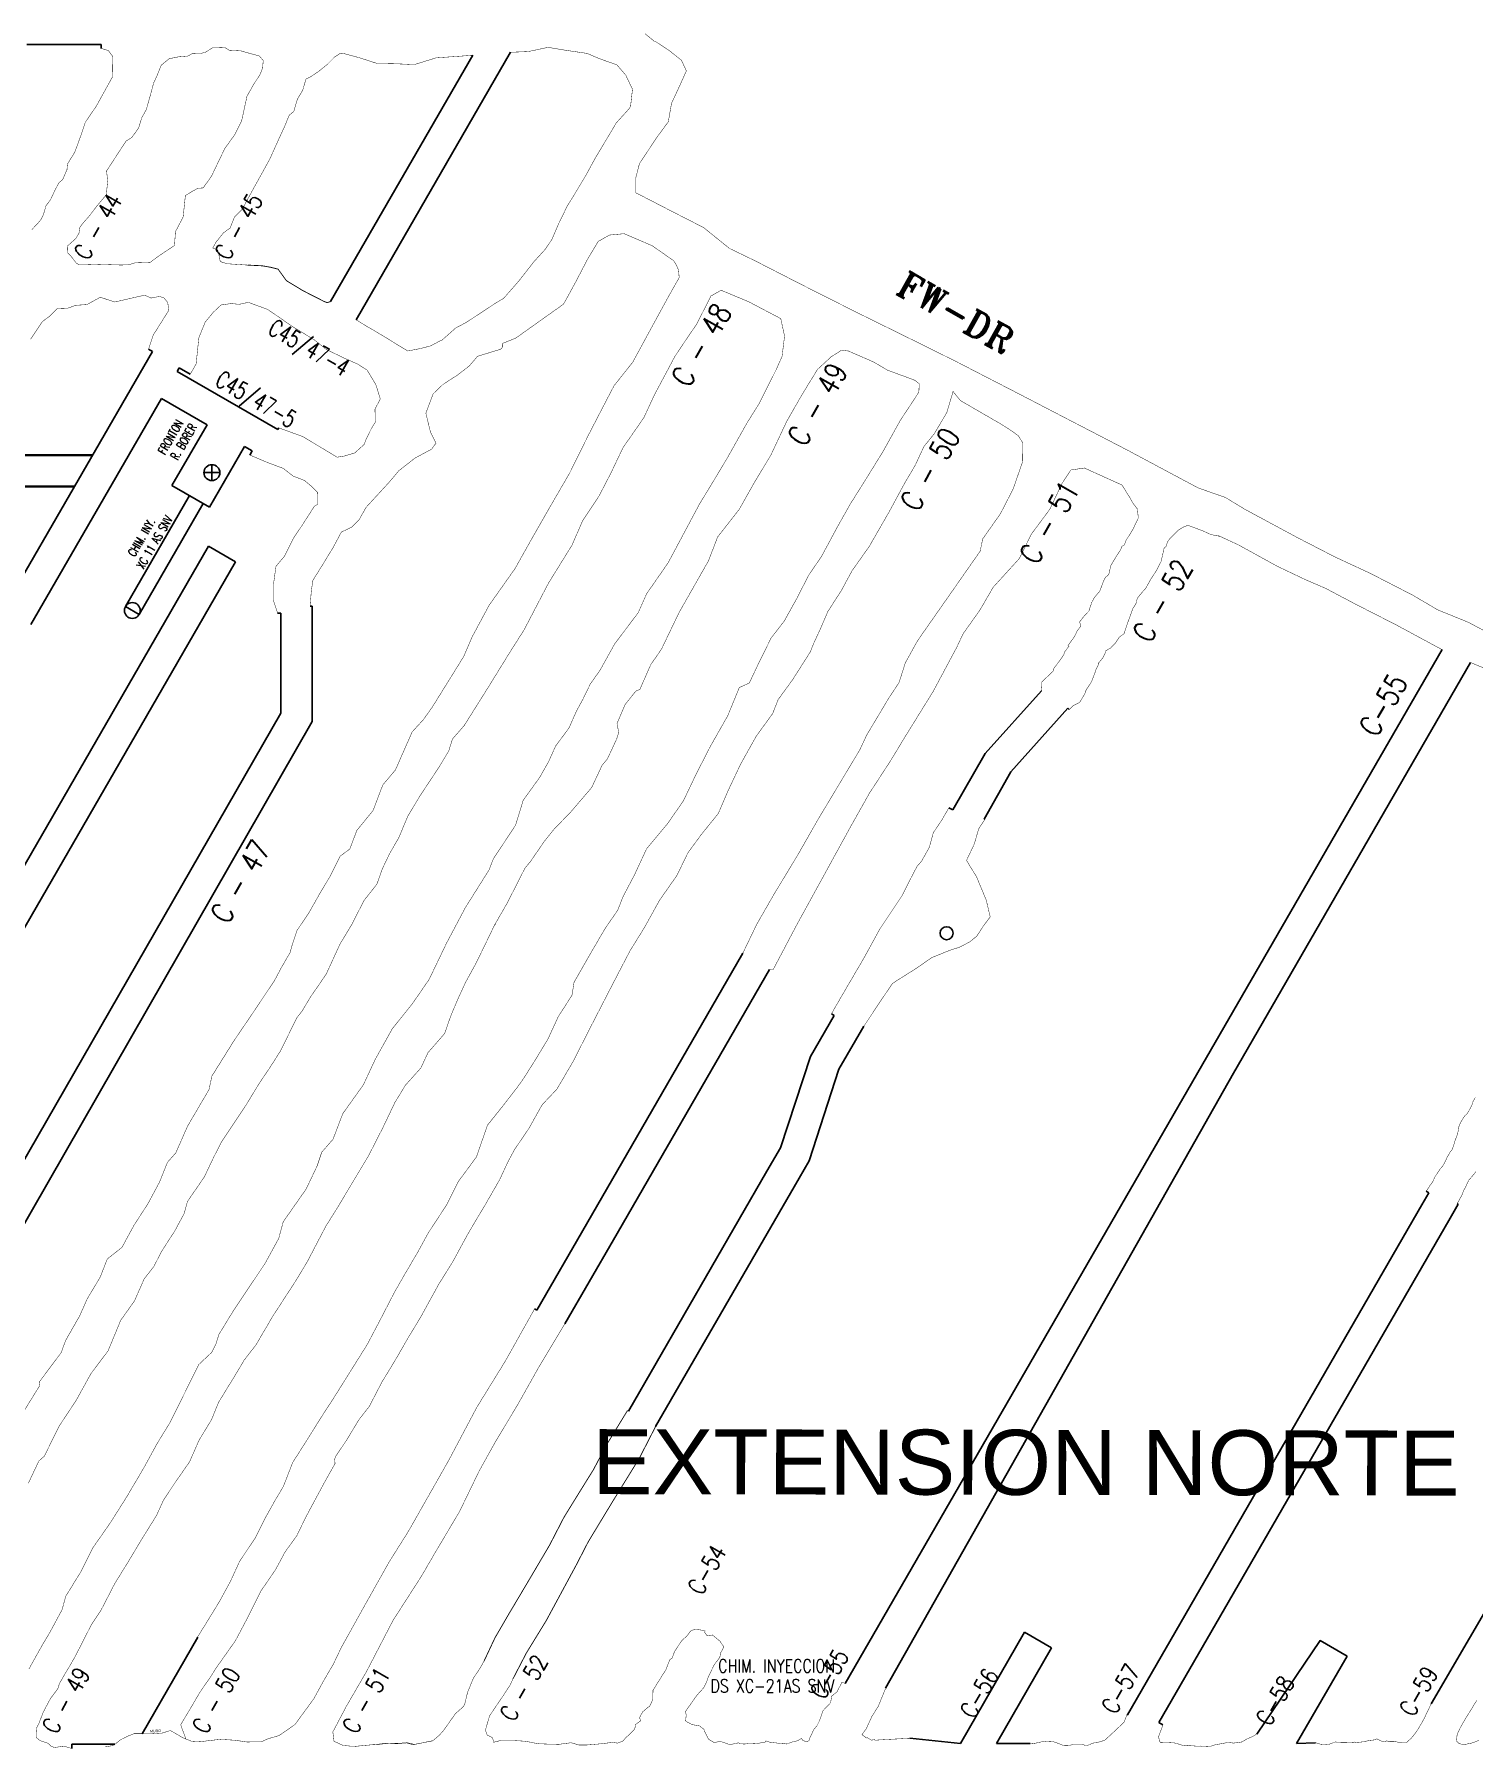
# Model space of a CAD drawing. Header units: millimetres. Extents: x -28 to 1943, y -5245 to 2752.
# Drawn here: x 1517.8 to 1684, y 2257.8 to 2455.7 of the extents above; entities that cross this region are included whole.
import ezdxf
from ezdxf.enums import TextEntityAlignment as Align

# ---------------------------------------------------------------- set-up
doc = ezdxf.new("R2010")
doc.units = ezdxf.units.MM
doc.linetypes.add('CONTINUA', pattern=[0])
doc.styles.add('ARIAL', font='arial.ttf')
doc.styles.add('ROMANS', font='romans.shx', dxfattribs={"width": 0.8})
doc.styles.add('ROMANT', font='romant.shx', dxfattribs={"height": 3})
doc.styles.get("Standard").update_dxf_attribs({"font": 'arial.ttf'})

msp = doc.modelspace()

# ---------------------------------------------------------------- linework, layer by layer
at = {"linetype": 'Continuous'}
for points in [[(1516.97, 2454.515), (1525.56, 2454.515)], [(1516.97, 2454.515), (1525.56, 2454.515)], [(1525.56, 2454.063), (1525.56, 2454.515)], [(1525.56, 2454.063), (1525.56, 2454.515)], [(1568.445, 2453.28), (1552.021, 2424.832)], [(1568.445, 2453.28), (1552.021, 2424.832)], [(1572.797, 2453.617), (1554.969, 2422.737)], [(1572.797, 2453.617), (1554.969, 2422.737)], [(1531.487, 2419.074), (1514.337, 2389.37)], [(1531.487, 2419.074), (1514.337, 2389.37)], [(1531.02, 2419.357), (1531.487, 2419.074)], [(1531.02, 2419.357), (1531.487, 2419.074)], [(1534.566, 2417.207), (1534.321, 2416.782)], [(1534.566, 2417.207), (1534.321, 2416.782)], [(1534.321, 2416.782), (1545.948, 2410.069)], [(1534.321, 2416.782), (1545.948, 2410.069)], [(1534.566, 2417.207), (1535.824, 2416.444)], [(1534.566, 2417.207), (1535.824, 2416.444)], [(1532.521, 2413.664), (1517.455, 2387.57)], [(1532.521, 2413.664), (1517.455, 2387.57)], [(1532.521, 2413.664), (1537.772, 2410.632)], [(1532.521, 2413.664), (1537.772, 2410.632)], [(1537.772, 2410.632), (1533.722, 2403.617)], [(1537.772, 2410.632), (1533.722, 2403.617)], [(1546.06, 2410.262), (1545.948, 2410.069)], [(1546.06, 2410.262), (1545.948, 2410.069)], [(1542.102, 2408.132), (1538.052, 2401.117)], [(1542.102, 2408.132), (1538.052, 2401.117)], [(1542.102, 2408.132), (1542.99, 2407.62)], [(1542.102, 2408.132), (1542.99, 2407.62)], [(1542.706, 2407.129), (1542.99, 2407.62)], [(1542.706, 2407.129), (1542.99, 2407.62)], [(1539.248, 2405.099), (1537.418, 2405.099)], [(1539.248, 2405.099), (1537.418, 2405.099)], [(1538.333, 2406.014), (1538.333, 2404.184)], [(1538.333, 2406.014), (1538.333, 2404.184)], [(1528.356, 2389.64), (1535.747, 2402.448)], [(1528.356, 2389.64), (1535.747, 2402.448)], [(1533.722, 2403.617), (1538.052, 2401.117)], [(1533.722, 2403.617), (1538.052, 2401.117)], [(1653.118, 2337.591), (1611.398, 2265.331)], [(1653.118, 2337.591), (1611.398, 2265.331)], [(1616.088, 2264.783), (1656.235, 2335.791)], [(1616.088, 2264.783), (1656.235, 2335.791)], [(1602.394, 2324.463), (1586.413, 2296.783)], [(1602.394, 2324.463), (1586.413, 2296.783)], [(1605.512, 2322.663), (1589.543, 2295.004)], [(1605.512, 2322.663), (1589.543, 2295.004)], [(1643.98, 2261.71), (1677.959, 2320.564)], [(1643.98, 2261.71), (1677.959, 2320.564)], [(1581.545, 2318.351), (1575.819, 2308.434)], [(1581.545, 2318.351), (1575.819, 2308.434)], [(1647.628, 2260.829), (1681.077, 2318.764)], [(1647.628, 2260.829), (1681.077, 2318.764)], [(1584.662, 2316.551), (1579.052, 2306.833)], [(1584.662, 2316.551), (1579.052, 2306.833)], [(1679.049, 2262.991), (1709.193, 2314.662)], [(1679.049, 2262.991), (1709.193, 2314.662)], [(1575.574, 2308.575), (1575.819, 2308.434)], [(1575.574, 2308.575), (1575.819, 2308.434)], [(1669.338, 2268.486), (1666.221, 2270.286), (1658.93, 2259.502)], [(1669.338, 2268.486), (1666.221, 2270.286), (1658.93, 2259.502)], [(1663.512, 2258.396), (1669.338, 2268.486)], [(1663.512, 2258.396), (1669.338, 2268.486)], [(1643.941, 2261.732), (1643.98, 2261.71)], [(1643.941, 2261.732), (1643.98, 2261.71)], [(1648.088, 2260.563), (1647.628, 2260.829)], [(1648.088, 2260.563), (1647.628, 2260.829)], [(1618.864, 2259.011), (1624.714, 2258.396)], [(1618.864, 2259.011), (1624.714, 2258.396)], [(1628.871, 2258.396), (1632.77, 2258.396)], [(1628.871, 2258.396), (1632.77, 2258.396)], [(1663.512, 2258.396), (1665.686, 2258.497)], [(1663.512, 2258.396), (1665.686, 2258.497)]]:
    msp.add_lwpolyline(points, dxfattribs=at)
at = {"color": 5, "linetype": 'Continuous', "const_width": 0.05}
for points in [[(1525.56, 2454.063), (1526.383, 2453.819), (1526.877, 2453.155), (1526.841, 2452.001), (1526.854, 2450.766), (1524.998, 2447.413), (1523.706, 2445.502), (1523.141, 2443.811), (1522.513, 2442.101), (1521.663, 2440.71), (1521.605, 2440.052), (1521.1, 2438.897), (1520.97, 2438.804), (1520.665, 2438.547), (1520.198, 2437.641), (1519.698, 2436.579), (1519.191, 2435.916), (1518.9, 2434.907), (1518.602, 2434.302), (1518.183, 2433.811), (1517.554, 2433.153)], [(1534.483, 2453.094), (1535.558, 2453.181), (1536.144, 2453.503), (1536.95, 2453.462), (1537.603, 2453.622), (1538.363, 2454.116), (1539.831, 2454.164), (1540.316, 2453.851), (1541.657, 2453.784), (1542.717, 2453.482), (1543.804, 2453.193), (1544.254, 2452.669), (1544.186, 2451.787), (1543.854, 2450.982), (1543.24, 2450.067), (1542.385, 2448.555), (1542.095, 2447.217), (1541.761, 2445.689), (1540.975, 2444.122), (1539.825, 2442.506), (1539.065, 2440.946), (1538.27, 2439.282), (1537.32, 2437.961), (1536.738, 2437.925), (1536.232, 2437.658), (1535.272, 2437.076), (1535.018, 2434.607), (1534.127, 2432.913), (1534.017, 2431.321), (1533.635, 2431.059), (1532.899, 2430.579), (1531.903, 2429.887), (1531.217, 2429.373), (1530.219, 2429.338), (1529.478, 2429.316), (1528.716, 2429.092), (1527.867, 2429.061)], [(1554.969, 2422.737), (1556.247, 2421.963), (1558.207, 2420.814), (1559.659, 2419.909), (1560.943, 2419.14), (1562.388, 2419.417), (1563.6, 2419.735), (1564.582, 2420.264), (1564.897, 2420.4), (1566.463, 2421.787), (1567.737, 2422.464), (1570.956, 2424.592), (1571.989, 2425.201), (1573.767, 2427.23), (1575.48, 2429.424), (1576.776, 2430.849), (1577.586, 2432.042), (1578.348, 2433.822), (1579.354, 2435.896), (1580.138, 2437.145), (1581.478, 2439.379), (1582.512, 2441.287), (1583.888, 2443.587), (1584.987, 2445.448), (1586.49, 2447.109), (1586.49, 2447.109), (1586.651, 2447.373), (1586.871, 2449.354), (1586.093, 2450.981), (1585.058, 2452.177), (1583.244, 2452.806), (1581.623, 2453.487), (1579.055, 2453.865), (1577.141, 2454.186), (1574.845, 2453.7), (1572.797, 2453.617)], [(1588.311, 2455.766), (1589.434, 2454.846), (1589.541, 2454.856), (1591.054, 2453.861), (1592.521, 2452.695), (1593.091, 2451.473), (1592.273, 2449.657), (1591.377, 2447.724), (1591.006, 2445.592), (1589.61, 2443.697), (1588.064, 2441.352), (1587.67, 2440.747), (1587.269, 2439.185), (1587.256, 2437.401)], [(1526.301, 2438.72), (1526.181, 2439.933), (1528.432, 2443.373), (1529.075, 2443.769), (1529.881, 2444.874), (1530.23, 2446.045), (1530.754, 2446.981), (1531.295, 2448.887), (1531.605, 2450.066), (1532.029, 2450.982), (1532.477, 2452.117), (1533.4, 2452.874), (1534.483, 2453.094)], [(1553.571, 2453.469), (1553.184, 2453.511), (1552.519, 2453.094), (1551.64, 2452.207), (1550.674, 2451.429), (1549.816, 2450.843), (1549.187, 2450.524), (1548.813, 2449.237), (1548.2, 2448.215), (1547.777, 2446.768), (1547.263, 2446.369), (1546.674, 2444.943), (1545.978, 2443.434), (1544.999, 2441.259), (1544.113, 2439.655), (1543.105, 2437.842), (1541.826, 2435.501), (1540.938, 2434.586), (1540.437, 2433.34), (1539.651, 2432.759), (1538.8, 2431.685), (1538.436, 2431.024), (1539.018, 2430.786), (1539.18, 2430.044), (1539.294, 2429.463), (1540.072, 2429.21), (1542.459, 2429.051)], [(1568.445, 2453.28), (1567.068, 2453.17), (1564.204, 2452.975), (1561.691, 2452.193), (1559.558, 2452.292), (1557.389, 2452.331), (1555.298, 2453.002), (1553.571, 2453.469)], [(1527.867, 2429.061), (1525.304, 2429.14), (1523.951, 2429.093), (1523.016, 2429.07), (1522.667, 2429.296), (1522.111, 2430.031), (1521.704, 2430.449), (1521.676, 2431.264), (1522.618, 2432.109), (1522.997, 2432.755), (1523.088, 2433.396), (1523.441, 2433.877), (1524.202, 2434.741), (1525.041, 2435.85), (1526.149, 2437.175), (1526.301, 2438.72)], [(1587.256, 2437.401), (1591.156, 2435.389), (1595.087, 2433.379), (1598.054, 2430.982), (1601.033, 2429.542), (1606.082, 2426.954), (1612.589, 2423.669), (1619.107, 2420.457), (1624.153, 2417.957), (1631.826, 2414.004), (1636.061, 2411.804), (1644.003, 2407.686), (1652.139, 2403.338), (1655.326, 2402.219), (1657.49, 2400.894), (1663.685, 2397.556), (1667.959, 2395.355), (1672.01, 2393.477), (1677.022, 2390.897), (1679.761, 2389.273), (1683.349, 2387.815), (1689.762, 2384.416), (1694.295, 2382.065)], [(1585.923, 2432.677), (1584.206, 2432.517), (1582.914, 2431.785), (1581.759, 2429.867), (1580.218, 2426.914), (1578.911, 2424.542), (1576.34, 2422.717), (1573.379, 2420.61), (1571.859, 2420.004), (1571.849, 2419.561), (1571.646, 2419.334), (1568.995, 2418.53), (1568.035, 2417.406), (1566.677, 2416.361), (1564.983, 2415.266), (1563.872, 2414.201), (1563.025, 2411.968), (1563.553, 2409.785), (1564.193, 2408.502), (1563.692, 2407.806), (1561.769, 2406.775), (1559.917, 2405.326), (1558.752, 2403.95), (1557.562, 2402.652), (1556.139, 2401.108), (1555.301, 2399.632), (1554.465, 2398.813), (1553.27, 2398.229), (1552.324, 2396.453), (1550.926, 2394.17), (1549.987, 2392.663), (1549.812, 2391.467), (1549.658, 2389.687)], [(1585.923, 2432.677), (1589.138, 2431.292), (1591.596, 2429.578)], [(1591.607, 2429.571), (1591.889, 2429.135), (1592.186, 2428.482), (1592.261, 2427.608)], [(1592.261, 2427.608), (1590.953, 2425.295), (1586.898, 2417.843), (1584.745, 2415.135), (1583.101, 2411.976), (1581.804, 2409.467), (1579.625, 2405.06), (1577.467, 2401.344), (1575.281, 2397.522), (1573.31, 2394.012), (1570.319, 2389.779), (1568.385, 2386.171), (1567.387, 2383.863), (1565.791, 2381.292), (1563.78, 2378.053)], [(1595.897, 2425.473), (1597.112, 2426.145), (1600.284, 2424.818), (1603.983, 2422.877), (1604.42, 2420.871)], [(1517.411, 2420.502), (1518.761, 2422.53), (1519.544, 2423.1), (1520.485, 2424.043), (1521.701, 2424.078), (1522.609, 2424.408)], [(1522.609, 2424.408), (1523.92, 2424.498), (1525.451, 2425.343), (1527.129, 2424.791), (1528.943, 2425.21), (1530.584, 2425.585), (1531.3, 2425.245), (1532.272, 2425.433), (1532.788, 2425.271), (1533.233, 2424.737), (1533.36, 2423.835)], [(1546.06, 2410.262), (1548.814, 2409.263), (1551.389, 2407.725), (1552.776, 2406.875), (1553.633, 2407.015), (1554.821, 2407.369), (1555.928, 2408.375), (1556.073, 2408.843), (1556.729, 2410.167), (1557.19, 2410.918), (1557.152, 2412.423), (1557.768, 2413.599), (1557.263, 2415.232), (1556.242, 2416.937), (1555.122, 2417.642), (1553.564, 2418.333), (1551.548, 2419.307), (1550.148, 2420.427), (1547.597, 2421.977), (1545.916, 2423.153), (1544.766, 2423.936), (1542.546, 2424.749), (1541.48, 2424.526), (1540.554, 2424.612), (1539.4, 2424.452), (1538.499, 2423.614), (1537.558, 2422.477), (1536.822, 2420.644), (1536.513, 2417.637), (1535.824, 2416.444)], [(1567.491, 2375.97), (1570.237, 2380.339), (1572.721, 2384.366), (1574.367, 2386.956), (1577.174, 2392.34), (1579.909, 2396.757), (1581.111, 2399.542), (1583.025, 2402.425), (1584.415, 2405.118), (1585.775, 2407.976), (1588.181, 2411.435), (1589.403, 2414.075), (1591.798, 2418.573), (1594.3, 2422.276), (1595.928, 2425.49)], [(1531.02, 2419.357), (1531.566, 2420.978), (1533.36, 2423.835)], [(1604.421, 2420.863), (1604.135, 2418.507), (1603.428, 2416.93), (1601.48, 2413.053), (1600.12, 2410.887)], [(1596.695, 2397.667), (1599.188, 2400.855), (1600.943, 2403.974), (1602.859, 2407.16), (1604.674, 2411.021), (1606.443, 2414.111), (1608.218, 2417.004), (1609.8, 2418.465), (1611.026, 2419.248)], [(1616.272, 2416.936), (1614.71, 2417.862), (1611.799, 2419.131), (1610.992, 2419.238)], [(1619.921, 2414.388), (1619.966, 2415.348), (1619.479, 2415.744), (1618.234, 2416.213), (1616.272, 2416.936)], [(1619.921, 2414.388), (1617.753, 2411.079), (1615.802, 2407.564), (1613.764, 2404.269), (1612.035, 2401.517), (1610.561, 2398.91), (1608.705, 2395.461), (1607.189, 2393.222), (1605.804, 2390.519), (1604.382, 2387.959)], [(1620.509, 2408.12), (1621.668, 2409.545), (1623.147, 2412.026), (1623.883, 2414.505)], [(1629.345, 2410.731), (1624.727, 2413.408), (1623.833, 2414.49)], [(1600.12, 2410.887), (1597.715, 2406.613), (1594.568, 2401.403), (1590.987, 2394.693), (1588.499, 2391.108), (1587.529, 2388.923), (1584.821, 2385.336), (1583.134, 2382.301), (1581.998, 2380.693), (1581.129, 2378.902), (1580.4, 2377.563), (1579.548, 2375.63), (1577.995, 2373.533), (1577.205, 2371.771), (1576.184, 2369.953), (1574.255, 2367.272), (1573.385, 2364.417), (1570.821, 2360.535), (1570.312, 2359.23), (1567.557, 2354.844)], [(1631.923, 2408.533), (1631.374, 2409.378), (1630.347, 2410.106), (1629.345, 2410.731)], [(1631.923, 2408.533), (1631.894, 2406.37), (1630.818, 2403.24), (1629.327, 2400.342), (1627.286, 2397.445), (1626.998, 2396.033), (1619.773, 2385.701), (1618.357, 2383.137), (1617.637, 2380.884), (1616.304, 2378.839), (1613.874, 2374.751), (1613.14, 2373.171), (1610.889, 2369.397), (1608.443, 2365.344), (1606.09, 2361.218), (1603.165, 2356.364), (1601.217, 2352.972), (1599.614, 2349.648)], [(1545.92, 2388.887), (1545.454, 2390.3), (1545.454, 2392.302), (1545.727, 2394.278), (1546.724, 2395.468), (1547.735, 2397.516), (1548.763, 2399.039), (1550.163, 2401.222), (1550.505, 2401.424), (1550.537, 2402.813), (1549.816, 2403.526), (1548.997, 2404.2), (1547.687, 2404.71), (1546.579, 2405.583), (1544.76, 2406.263), (1542.706, 2407.129)], [(1607.793, 2385.414), (1608.513, 2386.966), (1609.423, 2389.078), (1610.996, 2391.523), (1612.21, 2393.771), (1614.191, 2396.574), (1616.467, 2400.53), (1618.274, 2403.861), (1619.519, 2405.982), (1620.509, 2408.12)], [(1602.68, 2347.758), (1603.108, 2347.738), (1605.747, 2352.749), (1608.7, 2358.13), (1611.952, 2364.069), (1614.255, 2368.163), (1616.502, 2371.595), (1618.554, 2374.972), (1621.553, 2379.808), (1624.275, 2384.899), (1625.033, 2386.508), (1626.967, 2389.23), (1628.501, 2391.872), (1631.527, 2395.194), (1632.894, 2397.979), (1635.026, 2400.862), (1636.452, 2403.86), (1637.469, 2405.406)], [(1637.469, 2405.406), (1639.023, 2405.63)], [(1643.365, 2403.665), (1639.023, 2405.63)], [(1634.029, 2379.963), (1634.057, 2380.321), (1634.114, 2380.425), (1634.105, 2380.936), (1635.4, 2382.16), (1635.48, 2382.35), (1635.497, 2382.499), (1636.272, 2383.522), (1636.644, 2384.064), (1636.727, 2384.376), (1637.238, 2385.059), (1637.125, 2385.142), (1637.726, 2385.955), (1637.987, 2386.37), (1638.153, 2386.75), (1638.616, 2387.412), (1638.47, 2387.865), (1639.023, 2388.576), (1639.546, 2389.12), (1639.644, 2389.437), (1639.812, 2389.928), (1639.799, 2390.057), (1639.941, 2390.201), (1640.146, 2390.645), (1640.792, 2391.41), (1640.832, 2391.498), (1641.205, 2392.507), (1641.421, 2392.971), (1641.833, 2393.334), (1642.086, 2394.389), (1642.617, 2395.273), (1642.936, 2395.789), (1643.192, 2396.16), (1643.368, 2396.608), (1643.648, 2396.752), (1643.825, 2397.281), (1644.294, 2397.989), (1644.588, 2398.506), (1644.647, 2398.595), (1645.218, 2399.799), (1645.232, 2400.025), (1645.137, 2400.907), (1644.66, 2401.526), (1644.259, 2402.227), (1643.365, 2403.665)], [(1654.547, 2397.77), (1653.616, 2397.952), (1652.651, 2398.397), (1650.966, 2399.018), (1650.476, 2398.823), (1649.855, 2398.45), (1648.953, 2397.556), (1648.626, 2397.135), (1648.428, 2396.544), (1648.234, 2396.428), (1647.883, 2394.853), (1647.319, 2393.761), (1646.658, 2392.741), (1646.085, 2391.715), (1645.707, 2391.307), (1645.13, 2390.592), (1644.96, 2389.926), (1644.628, 2389.439), (1644.452, 2388.939), (1644.03, 2387.795), (1643.612, 2386.52), (1643.049, 2386.1), (1642.59, 2385.42), (1642.065, 2384.863), (1641.445, 2384.501), (1641.475, 2384.365), (1641.125, 2383.677), (1640.675, 2383.131), (1640.662, 2382.974), (1640.377, 2382.413), (1640.225, 2381.937), (1639.836, 2380.946), (1639.22, 2380.008), (1639.142, 2379.702), (1638.492, 2378.595), (1638.132, 2378.398), (1637.746, 2378.202), (1637.279, 2377.763)], [(1570.98, 2352.93), (1572.394, 2355.376), (1574.471, 2359.461), (1575.1, 2360.207), (1576.671, 2362.508), (1577.785, 2363.899), (1579.777, 2365.961), (1582.16, 2368.749), (1583.369, 2371.326), (1583.978, 2372.053), (1585.063, 2374.395), (1585.279, 2375.108), (1585.086, 2376.144), (1585.593, 2377.338), (1586.012, 2378.316), (1587.243, 2379.866), (1587.724, 2380.076), (1588.755, 2382.425), (1588.989, 2382.944), (1590.223, 2384.735), (1592.252, 2388.959), (1595.642, 2394.919), (1596.695, 2397.667)], [(1680.298, 2384.668), (1675.097, 2387.475), (1670.371, 2389.887), (1666.855, 2391.741), (1664.49, 2392.763), (1661.271, 2394.297), (1656.794, 2396.763), (1654.559, 2397.793)], [(1604.382, 2387.959), (1602.868, 2386.003), (1601.363, 2382.954), (1600.354, 2380.813), (1599.201, 2380.291), (1597.863, 2377.034), (1595.837, 2373.462), (1594.215, 2370.293), (1592.744, 2367.205), (1590.885, 2364.535), (1588.491, 2361.664), (1587.127, 2358.719), (1585.777, 2356.147), (1585.164, 2354.589), (1583.671, 2352.412), (1582.002, 2349.55), (1581.016, 2347.825), (1580.129, 2346.27), (1579.887, 2344.771), (1578.314, 2342.317), (1577.095, 2339.678), (1575.713, 2337.397), (1574.311, 2335.178), (1573.588, 2334.16), (1571.867, 2331.939), (1570.134, 2329.772), (1568.862, 2326.107), (1566.779, 2323.28), (1565.378, 2320.502), (1563.352, 2317.428), (1562.151, 2315.226), (1560.369, 2312.185), (1559.372, 2310.436), (1557.766, 2307.324), (1556.261, 2304.463), (1554.449, 2301.57), (1552.471, 2298.414), (1550.847, 2295.905), (1549.138, 2293.166), (1547.648, 2290.831), (1546.596, 2288.113), (1545.47, 2286.199), (1544.429, 2284.327), (1543.336, 2282.123), (1541.523, 2279.417), (1540.475, 2277.128), (1539.259, 2274.894), (1537.815, 2272.52), (1536.685, 2270.711)], [(1534.731, 2260.561), (1536.993, 2264.383), (1538.182, 2266.104), (1538.904, 2267.24), (1541.043, 2270.263), (1542.553, 2273.118), (1544.01, 2276.04), (1545.651, 2278.428), (1546.789, 2280.534), (1548.132, 2282.386), (1549.182, 2284.559), (1551.366, 2288.621), (1552.544, 2290.711), (1552.502, 2291.242), (1552.619, 2291.546), (1553.885, 2293.433), (1555.346, 2295.848), (1556.499, 2297.313), (1557.932, 2300.087), (1559.647, 2302.912), (1560.977, 2305.234), (1562.499, 2307.747), (1564.478, 2311.36), (1566.132, 2314.012), (1567.901, 2317.269), (1569.887, 2320.61), (1571.546, 2323.491), (1572.485, 2325.52), (1573.231, 2326.914), (1574.949, 2329.461), (1576.445, 2332.132), (1578.147, 2333.932), (1580.052, 2337.188), (1582.156, 2341.337), (1584.639, 2346.161), (1586.58, 2349.891), (1588.234, 2352.563), (1589.983, 2355.719), (1592.001, 2358.606), (1593.262, 2361.204), (1594.834, 2363.353), (1596.777, 2365.757), (1597.948, 2368.475), (1599.337, 2371.425), (1601.166, 2374.697), (1603.045, 2377.28), (1603.685, 2378.905), (1605.337, 2381.174), (1607.396, 2384.408), (1607.793, 2385.414)], [(1693.103, 2378.192), (1685.495, 2382.389), (1683.595, 2383.179)], [(1516.537, 2296.604), (1518.473, 2299.737), (1518.413, 2300.139), (1520.934, 2303.514), (1521.458, 2304.94), (1523.083, 2307.785), (1523.932, 2309.704), (1525.455, 2312.269), (1526.259, 2314.334), (1527.954, 2315.669), (1529.351, 2318.246), (1530.921, 2320.655), (1532.301, 2323.23), (1533.212, 2325.505), (1534.172, 2326.583), (1535.521, 2329.66), (1538.006, 2333.895), (1538.33, 2335.441), (1540.802, 2339.398), (1544.148, 2344.351), (1545.55, 2346.451), (1546.301, 2347.88), (1547.346, 2349.683), (1547.64, 2350.722), (1548.164, 2352.266), (1549.557, 2354.339), (1550.836, 2356.603), (1551.954, 2358.459), (1553.13, 2360.828), (1554.256, 2361.657), (1555.059, 2363.796), (1556.93, 2366.093), (1558.051, 2369.039), (1559.511, 2370.778), (1561.444, 2375.171), (1562.746, 2376.595), (1563.812, 2378.094), (1563.785, 2378.057)], [(1567.555, 2376.02), (1566.105, 2374.362), (1565.667, 2372.984), (1564.614, 2371.224), (1562.208, 2367.563), (1560.949, 2365.459), (1559.905, 2362.968), (1558.831, 2361.097), (1558.01, 2359.386), (1557.372, 2357.587), (1555.884, 2355.709), (1554.52, 2353.022), (1553.133, 2350.715), (1551.521, 2347.203), (1549.677, 2344.52), (1548.771, 2342.987), (1548.137, 2342.182), (1546.251, 2338.35), (1544.918, 2336.252), (1543.803, 2334.62), (1542.189, 2331.948), (1542.15, 2331.914), (1539.466, 2327.896), (1538.523, 2326.044), (1537.447, 2323.78), (1535.515, 2320.978), (1535.133, 2319.584), (1534.054, 2317.575), (1532.5, 2315.171), (1531.649, 2313.489), (1530.518, 2312.033), (1529.394, 2309.485), (1527.805, 2307.248), (1526.35, 2303.722), (1524.379, 2301.105), (1522.687, 2298.048), (1520.739, 2295.086), (1520.245, 2294.115), (1518.994, 2291.575), (1518.353, 2291.001), (1517.154, 2288.451)], [(1609.83, 2342.632), (1611.179, 2344.965), (1613.632, 2349.154), (1615.44, 2352.466), (1618.028, 2356.345), (1618.715, 2357.735), (1619.717, 2359.66), (1620.22, 2360.227), (1621.13, 2361.851), (1621.591, 2363.545), (1622.535, 2364.936), (1623.388, 2366.414)], [(1627.524, 2365.056), (1626.829, 2363.983), (1626.306, 2362.203), (1625.419, 2360.337), (1626.581, 2358.44), (1627.7, 2355.747), (1628.156, 2353.817), (1627.328, 2352.72), (1626.597, 2351.583), (1625.782, 2350.927), (1624.628, 2350.327), (1623.444, 2349.94), (1621.42, 2349.123), (1619.606, 2347.868), (1616.874, 2346.139), (1615.599, 2344.246), (1613.572, 2341.196)], [(1517.216, 2267.006), (1518.028, 2268.465), (1518.784, 2269.806), (1519.539, 2271.063), (1521.038, 2273.836), (1521.465, 2275.396), (1523.278, 2278.346), (1524.573, 2280.968), (1525.896, 2282.853), (1526.764, 2284.119), (1528.545, 2286.946), (1530.561, 2290.366), (1531.94, 2292.901), (1533.515, 2295.492), (1535.629, 2299.747), (1536.824, 2302.156), (1538.302, 2303.538), (1538.812, 2304.546), (1539.134, 2305.613), (1540.783, 2308.307), (1544.489, 2313.849), (1546.044, 2316.705), (1546.566, 2318.629), (1549.209, 2322.407), (1550.475, 2325.066), (1551.006, 2326.656), (1552.308, 2328.146), (1553.435, 2331.101), (1555.819, 2334.446), (1557.179, 2337.364), (1559.141, 2340.893), (1561.479, 2343.81), (1563.406, 2346.608), (1565.4, 2350.763), (1567.557, 2354.844)], [(1570.98, 2352.93), (1568.869, 2348.574), (1567.579, 2346.204), (1566.702, 2344.291), (1565.883, 2342.348), (1565.202, 2340.367), (1563.268, 2338.145), (1562.449, 2336.382), (1560.673, 2334.397), (1559.462, 2332.415), (1558.034, 2329.428), (1556.405, 2326.236), (1554.074, 2322.353), (1552.783, 2320.188), (1551.496, 2318.141), (1549.429, 2314.181), (1548.135, 2312.003), (1545.352, 2307.713), (1543.423, 2304.424), (1542.042, 2302.641), (1541.139, 2301.111), (1539.107, 2297.794), (1538.3, 2295.813), (1536.859, 2293.429), (1535.757, 2290.924), (1534.184, 2288.658), (1532.752, 2286.505), (1531.929, 2284.706), (1530.015, 2281.629), (1528.889, 2279.729), (1527.115, 2276.852), (1525.542, 2273.803), (1524.42, 2272.117), (1523.278, 2269.859), (1522.585, 2268.522)], [(1684.14, 2332.977), (1683.878, 2332.517), (1683.838, 2332.313), (1683.711, 2332.043), (1683.55, 2331.721), (1683.363, 2331.361), (1683.188, 2331.103), (1682.949, 2330.88), (1682.744, 2330.602), (1682.462, 2330.112), (1682.28, 2329.739), (1682.229, 2329.535), (1682.193, 2329.216), (1682.079, 2328.74), (1681.953, 2328.406), (1681.792, 2327.959), (1681.663, 2327.515), (1681.456, 2326.943), (1681.243, 2326.69), (1681.118, 2326.449), (1680.916, 2326.137), (1680.696, 2325.629), (1680.359, 2325.029), (1680.036, 2324.679), (1679.985, 2324.569), (1679.489, 2323.815), (1679.194, 2323.193), (1678.867, 2322.764), (1678.844, 2322.678), (1678.457, 2322.149)], [(1682.058, 2320.74), (1682.198, 2320.971), (1682.391, 2321.353), (1682.605, 2321.725), (1682.786, 2322.236), (1683.015, 2322.621), (1683.107, 2322.828), (1683.189, 2323.013), (1683.372, 2323.409), (1683.691, 2323.772), (1683.965, 2324.104), (1684.21, 2324.416)], [(1575.574, 2308.575), (1572.217, 2302.579), (1568.899, 2297.202), (1565.641, 2291.049), (1561.006, 2282.889), (1558.808, 2279.394), (1555.731, 2273.921), (1553.288, 2269.526), (1552.316, 2267.503), (1551.23, 2265.656), (1550.102, 2263.579), (1547.913, 2260.59), (1546.101, 2259.33)], [(1579.158, 2307.009), (1576.089, 2301.895), (1573.747, 2297.735), (1571.049, 2293.221), (1569.161, 2289.829), (1566.891, 2285.133), (1564.297, 2280.783), (1562.513, 2277.712), (1559.248, 2272.634), (1556.161, 2266.685), (1553.86, 2262.721), (1552.291, 2259.742), (1552.426, 2258.662), (1553.461, 2258.188)], [(1586.249, 2259.233), (1586.371, 2259.305), (1587.053, 2259.98), (1587.139, 2260.135), (1587.248, 2260.622), (1587.831, 2261.035), (1587.68, 2261.375), (1588.04, 2262.047), (1588.685, 2262.61), (1588.832, 2262.652), (1589.224, 2263.492), (1589.236, 2264.545), (1590.248, 2266.167), (1590.712, 2266.891), (1591.19, 2268.105), (1591.461, 2268.262), (1591.709, 2268.99), (1592.541, 2270.253), (1593.184, 2270.854), (1593.646, 2271.459), (1594.01, 2271.545), (1594.229, 2271.573), (1594.721, 2271.512), (1595.258, 2271.395), (1595.193, 2271.252), (1595.426, 2270.918), (1595.492, 2270.852), (1596.101, 2270.93), (1596.973, 2270.207), (1597.418, 2269.554), (1597.053, 2268.881), (1596.947, 2268.351), (1596.314, 2267.515), (1596.109, 2267.092), (1595.601, 2266.044), (1595.443, 2265.564), (1595.093, 2264.838), (1594.293, 2263.96), (1592.968, 2262.073), (1593.073, 2261.722), (1593.003, 2260.992)], [(1522.585, 2268.522), (1522.587, 2268.492), (1520.761, 2265.385), (1520.541, 2264.713), (1519.699, 2263.594), (1518.859, 2262.005), (1518.365, 2260.705)], [(1608.861, 2262.193), (1609.74, 2263.121), (1609.865, 2263.882), (1610.474, 2264.368), (1611.057, 2265.5), (1611.398, 2265.331)], [(1616.088, 2264.783), (1615.227, 2262.682), (1614.517, 2261.559), (1613.837, 2260.093), (1613.356, 2259.422), (1613.862, 2259.041), (1613.995, 2259.074), (1614.433, 2258.789), (1614.797, 2258.85), (1614.854, 2258.786), (1615.778, 2258.843), (1618.864, 2259.011)], [(1607.254, 2258.766), (1607.321, 2259.034), (1607.623, 2259.629), (1607.76, 2259.973), (1608.147, 2260.429), (1608.443, 2261.021), (1608.861, 2262.193)], [(1518.365, 2260.705), (1518.101, 2260.202), (1518.046, 2259.536), (1518.065, 2259.092), (1518.496, 2258.744), (1519.459, 2258.422), (1519.745, 2258.12), (1520.144, 2257.939), (1521.245, 2258.102), (1522.158, 2257.829)], [(1529.358, 2259.542), (1531.381, 2259.528), (1532.605, 2259.615), (1533.553, 2259.903)], [(1533.553, 2259.903), (1534.96, 2259.076), (1535.967, 2258.672), (1536.973, 2258.616), (1538.096, 2258.746), (1539.298, 2258.886), (1540.955, 2258.787), (1542.381, 2258.58), (1544.032, 2258.605), (1544.846, 2258.963), (1546.101, 2259.33)], [(1535.32, 2258.979), (1534.731, 2260.561)], [(1593.003, 2260.992), (1593.766, 2260.579), (1594.59, 2260.453), (1595.177, 2259.99), (1595.208, 2259.761), (1595.659, 2258.892), (1596.302, 2258.509), (1596.957, 2258.655), (1597.451, 2258.507), (1597.819, 2258.382), (1597.841, 2258.362), (1598.143, 2258.275), (1599.107, 2258.486), (1599.234, 2258.377), (1599.806, 2258.344), (1600.353, 2258.419), (1600.851, 2258.388), (1601.204, 2258.398), (1602.169, 2258.561), (1602.264, 2258.708), (1602.657, 2258.569), (1602.846, 2258.539), (1603.203, 2258.493), (1603.411, 2258.481), (1603.863, 2258.409), (1604.252, 2258.425), (1604.64, 2258.34), (1604.723, 2258.452), (1604.911, 2258.44), (1605.367, 2258.608), (1605.551, 2258.611), (1605.943, 2258.738), (1606.359, 2258.985), (1606.545, 2258.756), (1606.973, 2258.59), (1607.254, 2258.766)], [(1525.984, 2258.011), (1526.975, 2258.175), (1527.807, 2258.852), (1528.657, 2259.268), (1529.358, 2259.542)], [(1553.461, 2258.188), (1554.432, 2258.093), (1554.957, 2258.082), (1555.802, 2258.17), (1556.61, 2258.241), (1557.205, 2258.292), (1558.6, 2258.454), (1559.636, 2258.378), (1560.786, 2258.474), (1560.966, 2258.426), (1561.562, 2258.263), (1563.685, 2258.703)]]:
    msp.add_lwpolyline(points, dxfattribs=at)
at = {"linetype": 'Continuous'}
for points, const_width in [([(1542.459, 2429.051), (1544.13, 2428.973), (1545.139, 2428.795), (1545.97, 2428.584), (1546.932, 2427.253), (1548.84, 2426.099), (1551.201, 2424.892), (1551.611, 2424.722), (1552.021, 2424.832)], 0.1), ([(1542.459, 2429.051), (1544.13, 2428.973), (1545.139, 2428.795), (1545.97, 2428.584), (1546.932, 2427.253), (1548.84, 2426.099), (1551.201, 2424.892), (1551.611, 2424.722), (1552.021, 2424.832)], 0.1), ([(1569.727, 2267.891), (1569.728, 2267.892), (1570.995, 2270.591), (1572.598, 2273.351), (1574.74, 2276.955), (1577.309, 2281.31), (1578.961, 2284.512), (1580.636, 2287.229), (1582.376, 2290.028), (1583.878, 2292.883), (1586.27, 2296.795), (1586.413, 2296.783)], 0.1), ([(1589.543, 2295.004), (1587.652, 2291.316), (1584.591, 2286.355), (1581.758, 2281.679), (1580.418, 2279.072), (1576.918, 2272.592), (1574.618, 2268.841), (1573.087, 2265.887)], 0.1), ([(1563.809, 2258.709), (1564.546, 2259.333), (1565.028, 2259.854), (1565.312, 2260.254), (1565.789, 2260.936), (1566.428, 2261.835), (1567.36, 2262.675), (1567.516, 2262.98), (1567.836, 2264.3), (1568.51, 2265.951), (1569.137, 2266.861), (1569.728, 2267.892)], 0.05), ([(1573.084, 2265.881), (1572.786, 2265.223), (1572.018, 2264.019), (1570.399, 2261.641), (1570.149, 2260.818), (1569.896, 2259.942), (1570.098, 2259.38), (1570.692, 2259.097), (1570.863, 2258.618)], 0.05), ([(1665.686, 2258.497), (1666.338, 2258.31), (1666.698, 2258.331), (1667.193, 2258.283), (1667.576, 2258.441), (1667.773, 2258.492), (1667.98, 2258.595), (1668.19, 2258.553), (1669.487, 2258.532), (1670.042, 2258.501), (1670.192, 2258.576), (1670.407, 2258.522), (1671.272, 2258.605), (1671.857, 2258.749), (1672.502, 2258.824), (1672.577, 2258.842), (1672.774, 2258.95), (1673.338, 2258.669), (1673.69, 2258.592), (1673.876, 2258.712), (1674.265, 2258.614), (1674.73, 2258.612), (1674.842, 2258.63), (1675.534, 2258.505), (1676.215, 2258.537), (1676.738, 2259.007), (1677.258, 2259.65), (1677.706, 2260.345), (1678.207, 2261.232), (1679.049, 2262.991)], 0.05), ([(1684.312, 2263.389), (1682.782, 2260.905), (1682.405, 2260.226), (1682.044, 2259.458), (1681.967, 2258.701), (1682.264, 2258.394), (1682.747, 2258.283), (1682.841, 2258.272), (1683.802, 2258.476), (1684.55, 2258.766)], 0.05), ([(1641.371, 2258.778), (1642.52, 2259.837), (1643.602, 2260.868), (1643.941, 2261.732)], 0.05), ([(1648.088, 2260.563), (1647.586, 2259.196), (1647.688, 2258.692), (1647.834, 2258.504), (1648.631, 2258.518)], 0.05), ([(1556.485, 2258.249), (1557.487, 2258.29), (1558.764, 2258.439), (1559.765, 2258.422), (1560.846, 2258.501), (1561.699, 2258.308), (1563.809, 2258.709)], 0.05), ([(1632.77, 2258.396), (1633.153, 2258.437), (1633.295, 2258.425), (1634.073, 2258.596), (1634.708, 2258.675), (1635.397, 2258.638), (1635.59, 2258.563), (1636.06, 2258.393), (1636.537, 2258.206), (1637.008, 2258.191), (1637.389, 2258.218), (1637.72, 2258.277), (1638.554, 2258.297), (1638.859, 2258.276), (1639.126, 2258.181), (1639.404, 2258.188), (1640.01, 2258.454), (1640.502, 2258.516), (1640.875, 2258.628), (1641.371, 2258.778)], 0.05), ([(1648.631, 2258.518), (1648.927, 2258.502), (1649.434, 2258.467), (1650.035, 2258.301), (1650.42, 2258.174), (1650.722, 2258.144), (1651.085, 2258.166), (1651.904, 2258.106), (1652.39, 2258.112), (1652.587, 2258.05), (1652.965, 2258.069), (1653.637, 2258.103), (1654.104, 2258.255), (1654.719, 2258.363), (1655.076, 2258.426), (1655.575, 2258.533), (1656.129, 2258.468), (1656.213, 2258.453), (1656.703, 2258.508), (1657.225, 2258.59), (1657.635, 2258.851), (1658.197, 2259.124), (1658.415, 2259.194), (1658.93, 2259.502)], 0.05)]:
    msp.add_lwpolyline(points, dxfattribs=dict(at, const_width=const_width))
at = {"lineweight": 35}
for points in [[(1509.172, 2407.115), (1524.583, 2407.115)], [(1507.094, 2403.515), (1522.504, 2403.515)]]:
    msp.add_lwpolyline(points, dxfattribs=at)
at = {"color": 251}
for points in [[(1529.941, 2388.726), (1537.332, 2401.533)], [(1529.941, 2388.726), (1537.332, 2401.533)], [(1528.356, 2389.64), (1529.941, 2388.726)], [(1528.356, 2389.64), (1529.941, 2388.726)]]:
    msp.add_lwpolyline(points, dxfattribs=at)
for points in [[(1503.866, 2337.555), (1537.956, 2396.6)], [(1503.866, 2337.555), (1537.956, 2396.6)], [(1537.956, 2396.6), (1541.073, 2394.8)], [(1537.956, 2396.6), (1541.073, 2394.8)], [(1654.547, 2397.77), (1654.559, 2397.793)], [(1654.547, 2397.77), (1654.559, 2397.793)], [(1507.171, 2336.08), (1541.073, 2394.8)], [(1507.171, 2336.08), (1541.073, 2394.8)], [(1545.92, 2388.887), (1546.307, 2388.886)], [(1545.92, 2388.887), (1546.307, 2388.886)], [(1546.294, 2377.325), (1546.307, 2388.886)], [(1546.294, 2377.325), (1546.307, 2388.886)], [(1549.658, 2389.687), (1549.908, 2389.687)], [(1549.658, 2389.687), (1549.908, 2389.687)], [(1549.893, 2376.359), (1549.908, 2389.687)], [(1549.893, 2376.359), (1549.908, 2389.687)], [(1653.118, 2337.591), (1680.302, 2384.675)], [(1653.118, 2337.591), (1680.302, 2384.675)], [(1683.595, 2383.179), (1656.235, 2335.791)], [(1683.595, 2383.179), (1656.235, 2335.791)], [(1634.081, 2379.916), (1627.584, 2372.673)], [(1634.081, 2379.916), (1627.584, 2372.673)], [(1634.029, 2379.963), (1634.081, 2379.916)], [(1634.029, 2379.963), (1634.081, 2379.916)], [(1481.706, 2264.953), (1546.294, 2377.325)], [(1481.706, 2264.953), (1546.294, 2377.325)], [(1637.117, 2377.909), (1630.537, 2370.573)], [(1637.117, 2377.909), (1630.537, 2370.573)], [(1637.279, 2377.763), (1637.117, 2377.909)], [(1637.279, 2377.763), (1637.117, 2377.909)], [(1485.152, 2263.459), (1549.893, 2376.359)], [(1485.152, 2263.459), (1549.893, 2376.359)], [(1627.584, 2372.673), (1623.825, 2366.162)], [(1627.584, 2372.673), (1623.825, 2366.162)], [(1627.474, 2365.084), (1630.537, 2370.573)], [(1627.474, 2365.084), (1630.537, 2370.573)], [(1623.388, 2366.414), (1623.825, 2366.162)], [(1623.388, 2366.414), (1623.825, 2366.162)], [(1627.524, 2365.056), (1627.474, 2365.084)], [(1627.524, 2365.056), (1627.474, 2365.084)], [(1570.98, 2352.93), (1571.014, 2352.91)], [(1570.98, 2352.93), (1571.014, 2352.91)], [(1599.614, 2349.648), (1581.545, 2318.351)], [(1599.614, 2349.648), (1581.545, 2318.351)], [(1602.68, 2347.758), (1584.662, 2316.551)], [(1602.68, 2347.758), (1584.662, 2316.551)], [(1610.138, 2342.455), (1607.397, 2337.708)], [(1610.138, 2342.455), (1607.397, 2337.708)], [(1610.138, 2342.455), (1609.83, 2342.632)], [(1610.138, 2342.455), (1609.83, 2342.632)], [(1610.702, 2336.232), (1613.572, 2341.196)], [(1610.702, 2336.232), (1613.572, 2341.196)], [(1603.944, 2327.147), (1607.397, 2337.708)], [(1603.944, 2327.147), (1607.397, 2337.708)], [(1607.249, 2325.672), (1610.702, 2336.232)], [(1607.249, 2325.672), (1610.702, 2336.232)], [(1603.944, 2327.147), (1602.394, 2324.463)], [(1603.944, 2327.147), (1602.394, 2324.463)], [(1607.249, 2325.672), (1605.512, 2322.663)], [(1607.249, 2325.672), (1605.512, 2322.663)], [(1677.959, 2320.564), (1678.77, 2321.968)], [(1677.959, 2320.564), (1678.77, 2321.968)], [(1678.457, 2322.149), (1678.77, 2321.968)], [(1678.457, 2322.149), (1678.77, 2321.968)], [(1681.077, 2318.764), (1682.178, 2320.671)], [(1681.077, 2318.764), (1682.178, 2320.671)], [(1682.058, 2320.74), (1682.178, 2320.671)], [(1682.058, 2320.74), (1682.178, 2320.671)], [(1536.711, 2270.696), (1530.267, 2259.536)], [(1536.711, 2270.696), (1530.267, 2259.536)], [(1624.714, 2258.396), (1632.13, 2271.239)], [(1624.714, 2258.396), (1632.13, 2271.239)], [(1635.247, 2269.439), (1632.13, 2271.239)], [(1635.247, 2269.439), (1632.13, 2271.239)], [(1628.871, 2258.396), (1635.247, 2269.439)], [(1628.871, 2258.396), (1635.247, 2269.439)], [(1522.158, 2257.829), (1522.154, 2258.312)], [(1522.154, 2258.312), (1527.143, 2258.312)], [(1522.158, 2257.829), (1522.154, 2258.312)], [(1522.154, 2258.312), (1527.143, 2258.312)]]:
    msp.add_lwpolyline(points)
at = {"color": 5, "linetype": 'Continuous'}
msp.add_lwpolyline([(1570.76, 2258.57, 0.05, 0.05, 0), (1570.874, 2258.573, 0.05, 0.05, 0), (1570.913, 2258.565, 0.05, 0.05, 0), (1571.702, 2258.765, 0.05, 0.05, 0), (1573.062, 2258.756, 0.05, 0.05, 0), (1574.424, 2258.671, 0.05, 0.05, 0), (1575.123, 2258.554, 0.05, 0.05, 0), (1575.326, 2258.497, 0.05, 0.05, 0), (1576.152, 2258.372, 0.05, 0.05, 0), (1577.232, 2258.333, 0.05, 0.05, 0), (1578.37, 2258.31, 0.05, 0.05, 0), (1579.784, 2258.494, 0.05, 0.05, 0), (1580.696, 2258.232, 0.05, 0.05, 0), (1581.558, 2258.231, 0.05, 0.05, 0), (1583.254, 2258.374, 0.05, 0.05, 0), (1584.6, 2258.538, 0.05, 0.05, 0), (1585.127, 2258.449, 0.05, 0.05, 0), (1585.744, 2258.679, 0.05, 0.05, 0), (1586.249, 2259.233, 0, 0, 0)], format="xyseb", dxfattribs=at)
at = {"linetype": 'Continuous'}
msp.add_circle((1538.333, 2405.099), 0.915, dxfattribs=at)
at = {"color": 251}
msp.add_circle((1529.148, 2389.183), 0.915, dxfattribs=at)
msp.add_circle((1623.126, 2351.937), 0.75)

# ---------------------------------------------------------------- texts
at = {"style": 'ROMANS', "width": 0.8}
for s, height, rotation, p in [('C - 44', 2, 60.34719, (1524.03, 2429.464)), ('C - 45', 2, 60.34719, (1540.279, 2429.464)), ('C - 48', 2.5, 60.41287, (1593.39, 2414.78)), ('C - 49', 2.5, 60.41287, (1606.78, 2407.958)), ('C - 50', 2.5, 60.41287, (1619.791, 2400.443)), ('C - 51', 2.5, 60.41287, (1633.547, 2394.319)), ('C - 52', 2.5, 60.41287, (1646.616, 2385.28)), ('C-55', 2.5, 60.41287, (1672.755, 2374.425)), ('C - 47', 2.5, 60.41287, (1540.191, 2352.854)), ('C-54', 2, 60.34719, (1594.862, 2275.384)), ('C - 52', 2, 60.34719, (1573.178, 2260.786)), ('C-55', 2, 60.34719, (1608.992, 2263.341)), ('C - 49', 2, 60.34719, (1520.352, 2259.343)), ('C - 50', 2, 60.34719, (1537.674, 2259.345)), ('C - 51', 2, 60.34719, (1554.996, 2259.347)), ('C-56', 2, 60.34719, (1626.294, 2261.132)), ('C-57', 2, 60.34719, (1642.618, 2261.628)), ('C-58', 2, 60.34719, (1660.435, 2260.266)), ('C-59', 2, 60.34719, (1676.991, 2261.349))]:
    msp.add_text(s, height=height, rotation=rotation, dxfattribs=at).set_placement(p)
at = {"linetype": 'Continuous', "style": 'ROMANT'}
msp.add_text('FW-DR', height=3, rotation=330.57732, dxfattribs=at).set_placement((1617.094, 2425.849))
at = {"linetype": 'CONTINUA', "style": 'ROMANS', "width": 0.7}
for s, height, rotation, p in [('C45/47-4', 2, 330, (1553.444, 2416.127)), ('C45/47-5', 2, 330, (1547.336, 2410.169)), ('FRONTON', 1, 60, (1535.072, 2410.819)), ('R. BORER', 1, 60, (1536.628, 2410.375)), ('CHIM. INY.', 1, 60, (1531.827, 2399.452)), ('XC 11 AS SNV', 1, 60, (1533.837, 2399.765))]:
    msp.add_text(s, height=height, rotation=rotation, dxfattribs=at).set_placement(p, align=Align.RIGHT)
at = {"color": 7, "style": 'ARIAL'}
msp.add_text('EXTENSION NORTE BLOQUE-2', height=7.5, rotation=359.9022, dxfattribs=at).set_placement((1582.211, 2287.191))
at = {"color": 7, "linetype": 'CONTINUA', "lineweight": 13, "style": 'ROMANS', "width": 0.8}
for s, p in [('CHIM. INYECCION', (1610.238, 2266.62)), ('DS XC-21AS SNV', (1610.17, 2264.307))]:
    msp.add_text(s, height=1.5, dxfattribs=at).set_placement(p, align=Align.RIGHT)
at = {"color": 5, "linetype": 'Continuous'}
msp.add_text('MURO', height=0.3, rotation=2.30209, dxfattribs=at).set_placement((1531.189, 2259.677))

doc.saveas('drawing.dxf')
